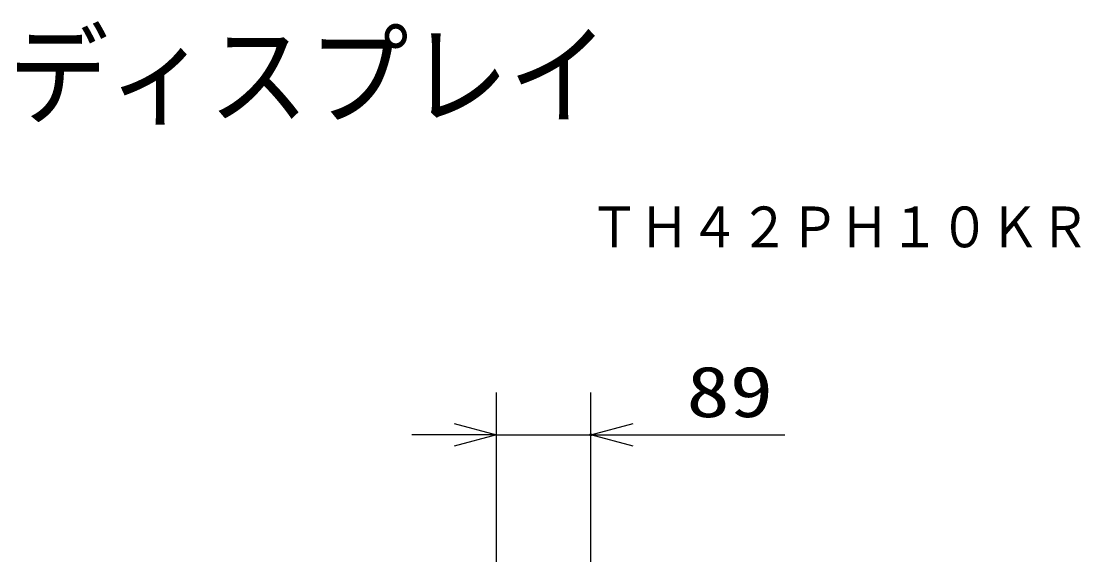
# Model space of a CAD drawing. Units: millimetres, scale not verified. Extents: x -63 to 63, y -57 to 57.
# Drawn here: x 12.3 to 62.4, y 31.9 to 57.4 of the extents above; entities that cross this region are included whole.
import ezdxf
from ezdxf.enums import TextEntityAlignment as Align

# ---------------------------------------------------------------- set-up
doc = ezdxf.new("R2010")
doc.units = ezdxf.units.MM
doc.header["$LTSCALE"] = 0.190236
doc.header["$PDMODE"] = 32
doc.header["$PDSIZE"] = 0.0951
for name, color, linetype in [('0-0_MOJI1', 2, 'Continuous'), ('0-3_TOUROKU', 3, 'Continuous'), ('0-4_DEFPOINTS', 7, 'Continuous')]:
    doc.layers.add(name, color=color, linetype=linetype)
doc.styles.add('ＭＳ ゴシック', font='')
doc.styles.get('ＭＳ ゴシック').set_extended_font_data('MS Gothic')

# ---------------------------------------------------------------- blocks, each defined once
blk = doc.blocks.new('_OPEN30')
at = {"layer": '0-4_DEFPOINTS'}
blk.add_line((0, 0), (-1, 0), dxfattribs=at)
blk.add_lwpolyline([(-1, 0.26795), (0, 0), (-1, -0.26795)], dxfattribs=at)

msp = doc.modelspace()

# ---------------------------------------------------------------- linework, layer by layer
at = {"layer": '0-3_TOUROKU'}
for p, q in [((34.7882, 31.855), (34.7882, 39.855)), ((39.2383, 31.855), (39.2383, 39.855)), ((32.7882, 37.855), (30.7882, 37.855)), ((34.7882, 37.855), (39.2383, 37.855)), ((41.2383, 37.855), (48.4049, 37.855))]:
    msp.add_line(p, q, dxfattribs=at)
at = {"layer": '0-4_DEFPOINTS'}
msp.add_point((39.2383, 37.855), dxfattribs=at)

# ---------------------------------------------------------------- block references
at = {"layer": '0-3_TOUROKU', "xscale": 2, "yscale": 2}
msp.add_blockref('_OPEN30', (34.7882, 37.855), dxfattribs=at)
at = {"layer": '0-3_TOUROKU', "xscale": 2, "yscale": 2, "rotation": 180}
msp.add_blockref('_OPEN30', (39.2383, 37.855), dxfattribs=at)

# ---------------------------------------------------------------- texts
at = {"layer": '0-0_MOJI1', "style": 'ＭＳ ゴシック', "width": 0.9}
msp.add_text('ハイビジョンプラズマディスプレイ', height=3.848, dxfattribs=at).set_placement((-35.5001, 51.7599), align=Align.BOTTOM_LEFT)
at = {"layer": '0-3_TOUROKU', "color": 1, "style": 'ＭＳ ゴシック', "width": 0.9}
msp.add_text('ＴＨ４２ＰＨ１０ＫＲ', height=1.925, dxfattribs=at).set_placement((39.1667, 46.13), align=Align.BOTTOM_LEFT)
at = {"layer": '0-3_TOUROKU', "style": 'ＭＳ ゴシック', "width": 1.25}
msp.add_text('89', height=2.406, dxfattribs=at).set_placement((43.7547, 37.9646), align=Align.BOTTOM_LEFT)

doc.saveas('drawing.dxf')
